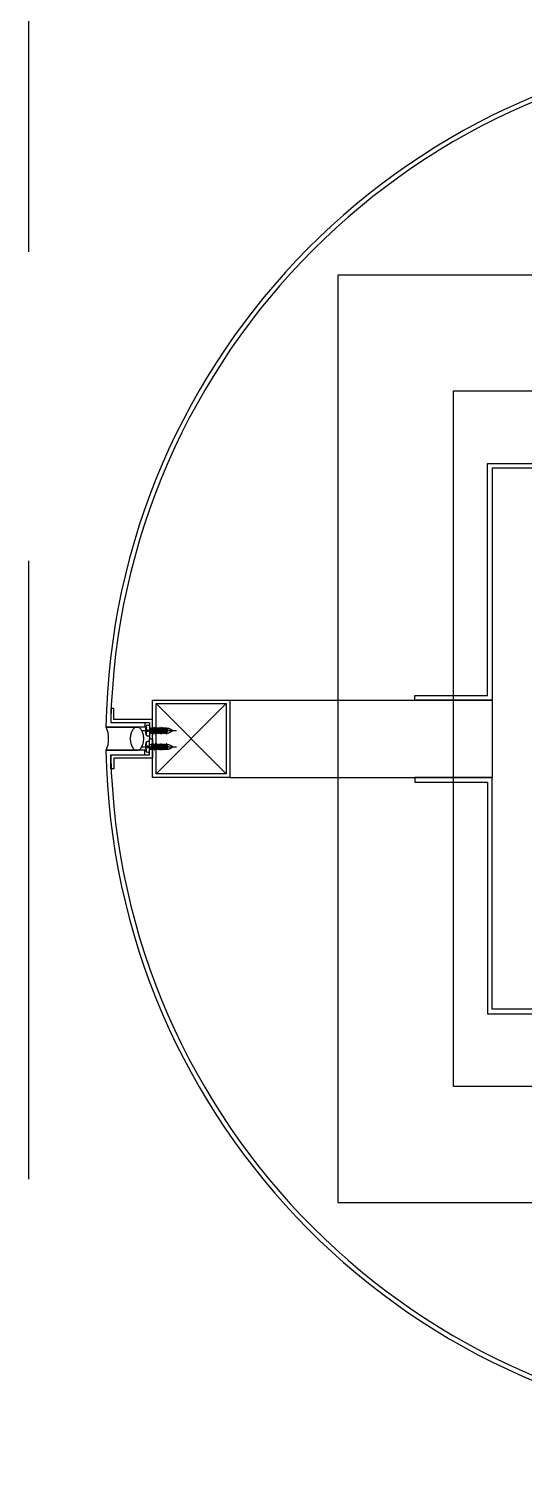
# Model space of a CAD drawing. Header units: millimetres. Extents: x -168200 to 672800, y -7409 to 118800.
# Drawn here: x 105000 to 105321, y 26284 to 27209 of the extents above; entities that cross this region are included whole.
import ezdxf

# ---------------------------------------------------------------- set-up
doc = ezdxf.new("R2010")
doc.units = ezdxf.units.MM
doc.header["$LTSCALE"] = 200
doc.linetypes.add('HIDDEN', pattern=[0.375, 0.25, -0.125])
for name, color, linetype in [('01하지철물', 8, 'Continuous'), ('1 BA', 9, 'Continuous'), ('CON', 2, 'Continuous')]:
    doc.layers.add(name, color=color, linetype=linetype)

msp = doc.modelspace()

# ---------------------------------------------------------------- linework, layer by layer
at = {"layer": '01하지철물'}
for points in [[(105250, 26775), (105250, 26778), (105297, 26778), (105297, 26928), (105400, 26928), (105400, 26925), (105300, 26925), (105300, 26775)], [(105250, 26725), (105250, 26722), (105297, 26722), (105297, 26572), (105400, 26572), (105400, 26575), (105300, 26575), (105300, 26725)]]:
    msp.add_lwpolyline(points, close=True, dxfattribs=at)
at = {"layer": '1 BA', "linetype": 'HIDDEN', "ltscale": 8}
msp.add_line((105000, 42465), (105000, 14440), dxfattribs=at)
at = {"layer": '1 BA'}
for p, q in [((105275, 26975), (105725, 26975)), ((105275, 26525), (105275, 26975)), ((105055.14, 26769.5), (105053.14, 26769.5)), ((105053.14, 26769.5), (105053.14, 26760.5)), ((105055.14, 26762.5), (105055.14, 26769.5)), ((105080.14, 26725), (105080.14, 26775)), ((105080.14, 26775), (105130.14, 26775)), ((105082.44, 26772.7), (105127.84, 26727.3)), ((105082.44, 26727.3), (105127.84, 26772.7)), ((105082.44, 26727.3), (105082.44, 26772.7)), ((105082.44, 26772.7), (105127.84, 26772.7)), ((105127.84, 26772.7), (105127.84, 26727.3)), ((105130.14, 26775), (105300, 26775)), ((105130.14, 26775), (105130.14, 26725)), ((105300, 26775), (105300, 26725)), ((105053.14, 26760.5), (105075.14, 26760.5)), ((105053.14, 26760.5), (105078.14, 26760.5)), ((105080.14, 26762.5), (105055.14, 26762.5)), ((105075.14, 26760.5), (105075.14, 26757.5)), ((105078.14, 26760.5), (105078.14, 26750)), ((105080.14, 26750), (105080.14, 26762.5)), ((105075.14, 26757.5), (105050.06, 26757.5)), ((105050.14, 26757.5), (105070.6, 26757.5)), ((105050.14, 26757.5), (105070.14, 26757.5)), ((105073.17, 26755.25), (105095.75, 26755.25)), ((105075.89, 26757.8), (105076.09, 26757.57)), ((105076.09, 26752.93), (105075.89, 26752.7)), ((105076.04, 26756.27), (105075.99, 26756.06)), ((105075.99, 26756.06), (105075.99, 26755.91)), ((105075.99, 26755.91), (105076.05, 26755.81)), ((105076.05, 26754.69), (105075.99, 26754.59)), ((105075.99, 26754.59), (105075.99, 26754.44)), ((105075.99, 26754.44), (105076.04, 26754.23)), ((105076.11, 26756.51), (105076.04, 26756.27)), ((105076.04, 26754.23), (105076.11, 26753.99)), ((105076.05, 26755.81), (105076.17, 26755.76)), ((105076.17, 26754.74), (105076.05, 26754.69)), ((105076.09, 26757.57), (105076.19, 26757.32)), ((105076.19, 26753.18), (105076.09, 26752.93)), ((105076.17, 26756.78), (105076.11, 26756.51)), ((105076.11, 26753.99), (105076.17, 26753.72)), ((105076.21, 26757.05), (105076.17, 26756.78)), ((105076.17, 26755.76), (105076.33, 26755.74)), ((105076.33, 26754.76), (105076.17, 26754.74)), ((105076.17, 26753.72), (105076.21, 26753.45)), ((105076.19, 26757.32), (105076.21, 26757.05)), ((105076.21, 26753.45), (105076.19, 26753.18)), ((105076.33, 26755.74), (105076.52, 26755.74)), ((105076.52, 26754.76), (105076.33, 26754.76)), ((105076.52, 26755.74), (105076.72, 26755.76)), ((105076.72, 26754.74), (105076.52, 26754.76)), ((105076.72, 26755.76), (105076.93, 26755.77)), ((105076.93, 26754.73), (105076.72, 26754.74)), ((105076.93, 26755.77), (105077.13, 26755.76)), ((105077.13, 26754.74), (105076.93, 26754.73)), ((105077.13, 26755.76), (105077.3, 26755.72)), ((105077.3, 26754.78), (105077.13, 26754.74)), ((105077.15, 26758.75), (105078.14, 26758.75)), ((105078.14, 26751.75), (105077.15, 26751.75)), ((105077.3, 26755.72), (105077.43, 26755.64)), ((105077.43, 26754.86), (105077.3, 26754.78)), ((105077.43, 26755.64), (105077.53, 26755.53)), ((105077.53, 26754.97), (105077.43, 26754.86)), ((105077.53, 26755.53), (105077.59, 26755.4)), ((105077.59, 26755.1), (105077.53, 26754.97)), ((105077.59, 26755.4), (105077.6, 26755.25)), ((105077.6, 26755.25), (105077.59, 26755.1)), ((105078.14, 26758.75), (105078.14, 26751.75)), ((105078.65, 26756.75), (105078.14, 26756.75)), ((105078.14, 26753.75), (105079.26, 26753.75)), ((105078.55, 26755.2), (105078.88, 26757.25)), ((105078.55, 26755.2), (105078.65, 26756.75)), ((105078.84, 26757.23), (105078.65, 26756.75)), ((105078.65, 26755.18), (105078.98, 26757.19)), ((105078.65, 26755.18), (105079.15, 26756.75)), ((105078.95, 26757.24), (105079.15, 26756.75)), ((105079.15, 26756.75), (105079.88, 26756.75)), ((105079.26, 26753.75), (105079.88, 26756.75)), ((105079.46, 26753.26), (105079.26, 26753.75)), ((105079.46, 26753.26), (105080.12, 26757.25)), ((105079.57, 26753.27), (105080.21, 26757.19)), ((105079.57, 26753.27), (105079.76, 26753.75)), ((105079.76, 26753.75), (105080.38, 26756.75)), ((105079.76, 26753.75), (105080.49, 26753.75)), ((105080.08, 26757.23), (105079.88, 26756.75)), ((105080.18, 26757.24), (105080.38, 26756.75)), ((105080.38, 26756.75), (105081.12, 26756.75)), ((105080.49, 26753.75), (105081.12, 26756.75)), ((105080.69, 26753.26), (105080.49, 26753.75)), ((105080.69, 26753.26), (105081.35, 26757.25)), ((105080.8, 26753.27), (105081.44, 26757.19)), ((105080.8, 26753.27), (105080.99, 26753.75)), ((105080.99, 26753.75), (105081.62, 26756.75)), ((105080.99, 26753.75), (105081.73, 26753.75)), ((105081.31, 26757.23), (105081.12, 26756.75)), ((105081.42, 26757.24), (105081.62, 26756.75)), ((105081.62, 26756.75), (105082.35, 26756.75)), ((105081.73, 26753.75), (105082.35, 26756.75)), ((105081.93, 26753.26), (105081.73, 26753.75)), ((105081.93, 26753.26), (105082.58, 26757.25)), ((105082.03, 26753.27), (105082.68, 26757.19)), ((105082.03, 26753.27), (105082.23, 26753.75)), ((105082.23, 26753.75), (105082.85, 26756.75)), ((105082.23, 26753.75), (105082.96, 26753.75)), ((105082.54, 26757.23), (105082.35, 26756.75)), ((105082.65, 26757.24), (105082.85, 26756.75)), ((105082.85, 26756.75), (105083.58, 26756.75)), ((105082.96, 26753.75), (105083.58, 26756.75)), ((105083.16, 26753.26), (105082.96, 26753.75)), ((105083.16, 26753.26), (105083.81, 26757.25)), ((105083.27, 26753.27), (105083.91, 26757.19)), ((105083.27, 26753.27), (105083.46, 26753.75)), ((105083.46, 26753.75), (105084.08, 26756.75)), ((105083.46, 26753.75), (105084.19, 26753.75)), ((105083.78, 26757.23), (105083.58, 26756.75)), ((105083.88, 26757.24), (105084.08, 26756.75)), ((105084.08, 26756.75), (105084.81, 26756.75)), ((105084.19, 26753.75), (105084.81, 26756.75)), ((105084.39, 26753.26), (105084.19, 26753.75)), ((105084.39, 26753.26), (105085.05, 26757.25)), ((105084.5, 26753.27), (105085.14, 26757.19)), ((105084.5, 26753.27), (105084.69, 26753.75)), ((105084.69, 26753.75), (105085.31, 26756.75)), ((105084.69, 26753.75), (105085.43, 26753.75)), ((105085.01, 26757.23), (105084.81, 26756.75)), ((105085.11, 26757.24), (105085.31, 26756.75)), ((105085.31, 26756.75), (105086.05, 26756.75)), ((105085.43, 26753.75), (105086.05, 26756.75)), ((105085.63, 26753.26), (105085.43, 26753.75)), ((105085.63, 26753.26), (105086.28, 26757.25)), ((105085.73, 26753.27), (105086.38, 26757.19)), ((105085.73, 26753.27), (105085.93, 26753.75)), ((105085.93, 26753.75), (105086.55, 26756.75)), ((105085.93, 26753.75), (105086.66, 26753.75)), ((105086.24, 26757.23), (105086.05, 26756.75)), ((105086.35, 26757.24), (105086.55, 26756.75)), ((105086.55, 26756.75), (105087.28, 26756.75)), ((105086.66, 26753.75), (105087.28, 26756.75)), ((105086.86, 26753.26), (105086.66, 26753.75)), ((105086.86, 26753.26), (105087.51, 26757.25)), ((105086.96, 26753.27), (105087.61, 26757.19)), ((105086.96, 26753.27), (105087.16, 26753.75)), ((105087.16, 26753.75), (105087.78, 26756.75)), ((105087.16, 26753.75), (105087.89, 26753.75)), ((105087.47, 26757.23), (105087.28, 26756.75)), ((105087.58, 26757.24), (105087.78, 26756.75)), ((105087.78, 26756.75), (105088.51, 26756.75)), ((105087.89, 26753.75), (105088.51, 26756.75)), ((105088.09, 26753.26), (105087.89, 26753.75)), ((105088.09, 26753.26), (105088.75, 26757.25)), ((105088.2, 26753.27), (105088.84, 26757.19)), ((105088.2, 26753.27), (105088.39, 26753.75)), ((105088.39, 26753.75), (105089.01, 26756.75)), ((105088.39, 26753.75), (105089.12, 26753.75)), ((105088.71, 26757.23), (105088.51, 26756.75)), ((105088.81, 26757.24), (105089.01, 26756.75)), ((105088.94, 26756.75), (105090.64, 26756.75)), ((105089.12, 26753.75), (105089.75, 26756.75)), ((105089.32, 26753.26), (105089.12, 26753.75)), ((105089.32, 26753.26), (105089.93, 26756.75)), ((105089.43, 26753.27), (105089.93, 26756.5)), ((105089.43, 26753.27), (105089.62, 26753.75)), ((105089.62, 26753.75), (105089.93, 26755.21)), ((105089.62, 26753.75), (105090.64, 26753.75)), ((105089.93, 26756.75), (105089.93, 26755.21)), ((105090.64, 26756.75), (105092.95, 26755.63)), ((105090.64, 26753.75), (105092.95, 26754.87)), ((105075.14, 26742.5), (105050.06, 26742.5)), ((105050.14, 26742.5), (105070.6, 26742.5)), ((105070.14, 26742.5), (105050.14, 26742.5)), ((105073.17, 26744.75), (105095.75, 26744.75)), ((105075.14, 26739.5), (105075.14, 26742.5)), ((105076.09, 26747.07), (105075.89, 26747.3)), ((105075.89, 26742.2), (105076.09, 26742.43)), ((105075.99, 26745.56), (105076.04, 26745.77)), ((105075.99, 26745.41), (105075.99, 26745.56)), ((105076.05, 26745.31), (105075.99, 26745.41)), ((105075.99, 26744.09), (105076.05, 26744.19)), ((105075.99, 26743.94), (105075.99, 26744.09)), ((105076.04, 26743.73), (105075.99, 26743.94)), ((105076.04, 26745.77), (105076.11, 26746.01)), ((105076.11, 26743.49), (105076.04, 26743.73)), ((105076.17, 26745.26), (105076.05, 26745.31)), ((105076.05, 26744.19), (105076.17, 26744.24)), ((105076.19, 26746.82), (105076.09, 26747.07)), ((105076.09, 26742.43), (105076.19, 26742.68)), ((105076.11, 26746.01), (105076.17, 26746.28)), ((105076.17, 26743.22), (105076.11, 26743.49)), ((105076.17, 26746.28), (105076.21, 26746.55)), ((105076.33, 26745.24), (105076.17, 26745.26)), ((105076.17, 26744.24), (105076.33, 26744.26)), ((105076.21, 26742.95), (105076.17, 26743.22)), ((105076.21, 26746.55), (105076.19, 26746.82)), ((105076.19, 26742.68), (105076.21, 26742.95)), ((105076.52, 26745.24), (105076.33, 26745.24)), ((105076.33, 26744.26), (105076.52, 26744.26)), ((105076.72, 26745.26), (105076.52, 26745.24)), ((105076.52, 26744.26), (105076.72, 26744.24)), ((105076.93, 26745.27), (105076.72, 26745.26)), ((105076.72, 26744.24), (105076.93, 26744.23)), ((105077.13, 26745.26), (105076.93, 26745.27)), ((105076.93, 26744.23), (105077.13, 26744.24)), ((105077.3, 26745.22), (105077.13, 26745.26)), ((105077.13, 26744.24), (105077.3, 26744.28)), ((105078.14, 26748.25), (105077.15, 26748.25)), ((105077.43, 26745.14), (105077.3, 26745.22)), ((105077.3, 26744.28), (105077.43, 26744.36)), ((105077.53, 26745.03), (105077.43, 26745.14)), ((105077.43, 26744.36), (105077.53, 26744.47)), ((105077.59, 26744.9), (105077.53, 26745.03)), ((105077.53, 26744.47), (105077.59, 26744.6)), ((105077.6, 26744.75), (105077.59, 26744.9)), ((105077.59, 26744.6), (105077.6, 26744.75)), ((105078.14, 26750), (105080.14, 26750)), ((105078.14, 26739.5), (105078.14, 26750)), ((105078.14, 26750), (105080.14, 26750)), ((105078.14, 26741.25), (105078.14, 26748.25)), ((105078.14, 26746.25), (105079.26, 26746.25)), ((105078.65, 26743.25), (105078.14, 26743.25)), ((105078.55, 26744.8), (105078.88, 26742.75)), ((105078.55, 26744.8), (105078.65, 26743.25)), ((105078.65, 26744.82), (105078.98, 26742.81)), ((105078.65, 26744.82), (105079.15, 26743.25)), ((105078.84, 26742.77), (105078.65, 26743.25)), ((105078.95, 26742.76), (105079.15, 26743.25)), ((105079.15, 26743.25), (105079.88, 26743.25)), ((105079.46, 26746.74), (105079.26, 26746.25)), ((105079.26, 26746.25), (105079.88, 26743.25)), ((105079.46, 26746.74), (105080.12, 26742.75)), ((105079.57, 26746.73), (105079.76, 26746.25)), ((105079.57, 26746.73), (105080.21, 26742.81)), ((105079.76, 26746.25), (105080.38, 26743.25)), ((105079.76, 26746.25), (105080.49, 26746.25)), ((105080.08, 26742.77), (105079.88, 26743.25)), ((105080.14, 26750), (105080.14, 26737.5)), ((105080.18, 26742.76), (105080.38, 26743.25)), ((105080.38, 26743.25), (105081.12, 26743.25)), ((105080.69, 26746.74), (105080.49, 26746.25)), ((105080.49, 26746.25), (105081.12, 26743.25)), ((105080.69, 26746.74), (105081.35, 26742.75)), ((105080.8, 26746.73), (105080.99, 26746.25)), ((105080.8, 26746.73), (105081.44, 26742.81)), ((105080.99, 26746.25), (105081.62, 26743.25)), ((105080.99, 26746.25), (105081.73, 26746.25)), ((105081.31, 26742.77), (105081.12, 26743.25)), ((105081.42, 26742.76), (105081.62, 26743.25)), ((105081.62, 26743.25), (105082.35, 26743.25)), ((105081.93, 26746.74), (105081.73, 26746.25)), ((105081.73, 26746.25), (105082.35, 26743.25)), ((105081.93, 26746.74), (105082.58, 26742.75)), ((105082.03, 26746.73), (105082.23, 26746.25)), ((105082.03, 26746.73), (105082.68, 26742.81)), ((105082.23, 26746.25), (105082.85, 26743.25)), ((105082.23, 26746.25), (105082.96, 26746.25)), ((105082.54, 26742.77), (105082.35, 26743.25)), ((105082.65, 26742.76), (105082.85, 26743.25)), ((105082.85, 26743.25), (105083.58, 26743.25)), ((105083.16, 26746.74), (105082.96, 26746.25)), ((105082.96, 26746.25), (105083.58, 26743.25)), ((105083.16, 26746.74), (105083.81, 26742.75)), ((105083.27, 26746.73), (105083.91, 26742.81)), ((105083.27, 26746.73), (105083.46, 26746.25)), ((105083.46, 26746.25), (105084.08, 26743.25)), ((105083.46, 26746.25), (105084.19, 26746.25)), ((105083.78, 26742.77), (105083.58, 26743.25)), ((105083.88, 26742.76), (105084.08, 26743.25)), ((105084.08, 26743.25), (105084.81, 26743.25)), ((105084.39, 26746.74), (105084.19, 26746.25)), ((105084.19, 26746.25), (105084.81, 26743.25)), ((105084.39, 26746.74), (105085.05, 26742.75)), ((105084.5, 26746.73), (105084.69, 26746.25)), ((105084.5, 26746.73), (105085.14, 26742.81)), ((105084.69, 26746.25), (105085.31, 26743.25)), ((105084.69, 26746.25), (105085.43, 26746.25)), ((105085.01, 26742.77), (105084.81, 26743.25)), ((105085.11, 26742.76), (105085.31, 26743.25)), ((105085.31, 26743.25), (105086.05, 26743.25)), ((105085.63, 26746.74), (105085.43, 26746.25)), ((105085.43, 26746.25), (105086.05, 26743.25)), ((105085.63, 26746.74), (105086.28, 26742.75)), ((105085.73, 26746.73), (105086.38, 26742.81)), ((105085.73, 26746.73), (105085.93, 26746.25)), ((105085.93, 26746.25), (105086.55, 26743.25)), ((105085.93, 26746.25), (105086.66, 26746.25)), ((105086.24, 26742.77), (105086.05, 26743.25)), ((105086.35, 26742.76), (105086.55, 26743.25)), ((105086.55, 26743.25), (105087.28, 26743.25)), ((105086.86, 26746.74), (105086.66, 26746.25)), ((105086.66, 26746.25), (105087.28, 26743.25)), ((105086.86, 26746.74), (105087.51, 26742.75)), ((105086.96, 26746.73), (105087.16, 26746.25)), ((105086.96, 26746.73), (105087.61, 26742.81)), ((105087.16, 26746.25), (105087.78, 26743.25)), ((105087.16, 26746.25), (105087.89, 26746.25)), ((105087.47, 26742.77), (105087.28, 26743.25)), ((105087.58, 26742.76), (105087.78, 26743.25)), ((105087.78, 26743.25), (105088.51, 26743.25)), ((105088.09, 26746.74), (105087.89, 26746.25)), ((105087.89, 26746.25), (105088.51, 26743.25)), ((105088.09, 26746.74), (105088.75, 26742.75)), ((105088.2, 26746.73), (105088.84, 26742.81)), ((105088.2, 26746.73), (105088.39, 26746.25)), ((105088.39, 26746.25), (105089.12, 26746.25)), ((105088.39, 26746.25), (105089.01, 26743.25)), ((105088.71, 26742.77), (105088.51, 26743.25)), ((105088.81, 26742.76), (105089.01, 26743.25)), ((105088.94, 26743.25), (105090.64, 26743.25)), ((105089.32, 26746.74), (105089.12, 26746.25)), ((105089.12, 26746.25), (105089.75, 26743.25)), ((105089.32, 26746.74), (105089.93, 26743.25)), ((105089.43, 26746.73), (105089.93, 26743.5)), ((105089.43, 26746.73), (105089.62, 26746.25)), ((105089.62, 26746.25), (105089.93, 26744.79)), ((105089.62, 26746.25), (105090.64, 26746.25)), ((105089.93, 26743.25), (105089.93, 26744.79)), ((105090.64, 26746.25), (105092.95, 26745.13)), ((105090.64, 26743.25), (105092.95, 26744.37)), ((105053.14, 26730.5), (105053.14, 26739.5)), ((105053.14, 26739.5), (105078.14, 26739.5)), ((105053.14, 26739.5), (105075.14, 26739.5)), ((105080.14, 26737.5), (105055.14, 26737.5)), ((105055.14, 26737.5), (105055.14, 26730.5)), ((105077.15, 26741.25), (105078.14, 26741.25)), ((105055.14, 26730.5), (105053.14, 26730.5)), ((105130.14, 26725), (105080.14, 26725)), ((105127.84, 26727.3), (105082.44, 26727.3)), ((105130.14, 26725), (105300, 26725)), ((105725, 26525), (105275, 26525))]:
    msp.add_line(p, q, dxfattribs=at)
for centre, radius, start, end in [((105500, 26750), 450, 91.33703, 179.04503), ((105500, 26750), 447, 91.346, 178.654), ((105500, 26750), 447, 177.49972, 178.654), ((105034, 26750), 17.8, 335.07803, 24.92197), ((105078.57, 26750), 12.8, 166.40617, 180), ((105074.41, 26751.01), 8.52, 149.72427, 166.40617), ((105071.78, 26752.54), 5.48, 125.3569, 149.72427), ((105070.14, 26754.85), 2.65, 90, 125.3569), ((105070.14, 26754.85), 2.65, 54.6431, 90), ((105068.5, 26752.54), 5.48, 30.27573, 54.6431), ((105065.88, 26751.01), 8.52, 13.59383, 30.27573), ((105061.72, 26750), 12.8, 0, 13.59383), ((105084.9, 26755.25), 9.36, 164.20502, 195.79498), ((105077.15, 26757.45), 1.3, 90.02335, 164.41138), ((105077.15, 26753.05), 1.3, 195.58862, 269.97665), ((105078.6, 26755.22), 0.0602, 200.68507, 319.27288), ((105078.9, 26757.16), 0.0925, 60.07535, 130.13388), ((105079.51, 26753.34), 0.0925, 240.07535, 310.13388), ((105080.14, 26757.16), 0.0925, 60.07535, 130.13388), ((105080.74, 26753.34), 0.0925, 240.07535, 310.13388), ((105081.37, 26757.16), 0.0925, 60.07535, 130.13388), ((105081.97, 26753.34), 0.0925, 240.07535, 310.13388), ((105082.6, 26757.16), 0.0925, 60.07535, 130.13388), ((105083.21, 26753.34), 0.0925, 240.07535, 310.13388), ((105083.84, 26757.16), 0.0925, 60.07535, 130.13388), ((105084.44, 26753.34), 0.0925, 240.07535, 310.13388), ((105085.07, 26757.16), 0.0925, 60.07535, 130.13388), ((105085.67, 26753.34), 0.0925, 240.07535, 310.13388), ((105086.3, 26757.16), 0.0925, 60.07535, 130.13388), ((105086.9, 26753.34), 0.0925, 240.07535, 310.13388), ((105087.53, 26757.16), 0.0925, 60.07535, 130.13388), ((105088.14, 26753.34), 0.0925, 240.07535, 310.13388), ((105088.77, 26757.16), 0.0925, 60.07535, 130.13388), ((105089.37, 26753.34), 0.0925, 240.07535, 310.13388), ((105092.68, 26755.25), 0.46, 305.16271, 54.83729), ((105500, 26750), 450, 180.95497, 268.66297), ((105078.57, 26750), 12.8, 180, 193.59383), ((105074.41, 26748.99), 8.52, 193.59383, 210.27573), ((105071.78, 26747.46), 5.48, 210.27573, 234.6431), ((105070.14, 26745.15), 2.65, 234.6431, 270), ((105070.14, 26745.15), 2.65, 270, 305.3569), ((105068.5, 26747.46), 5.48, 305.3569, 329.72427), ((105065.88, 26748.99), 8.52, 329.72427, 346.40617), ((105061.72, 26750), 12.8, 346.40617, 0), ((105084.9, 26744.75), 9.36, 164.20502, 195.79498), ((105077.15, 26746.95), 1.3, 90.02335, 164.41138), ((105077.15, 26742.55), 1.3, 195.58862, 269.97665), ((105078.6, 26744.78), 0.0602, 40.72712, 159.31493), ((105078.9, 26742.84), 0.0925, 229.86612, 299.92465), ((105079.51, 26746.66), 0.0925, 49.86612, 119.92465), ((105080.14, 26742.84), 0.0925, 229.86612, 299.92465), ((105080.74, 26746.66), 0.0925, 49.86612, 119.92465), ((105081.37, 26742.84), 0.0925, 229.86612, 299.92465), ((105081.97, 26746.66), 0.0925, 49.86612, 119.92465), ((105082.6, 26742.84), 0.0925, 229.86612, 299.92465), ((105083.21, 26746.66), 0.0925, 49.86612, 119.92465), ((105083.84, 26742.84), 0.0925, 229.86612, 299.92465), ((105084.44, 26746.66), 0.0925, 49.86612, 119.92465), ((105085.07, 26742.84), 0.0925, 229.86612, 299.92465), ((105085.67, 26746.66), 0.0925, 49.86612, 119.92465), ((105086.3, 26742.84), 0.0925, 229.86612, 299.92465), ((105086.9, 26746.66), 0.0925, 49.86612, 119.92465), ((105087.53, 26742.84), 0.0925, 229.86612, 299.92465), ((105088.14, 26746.66), 0.0925, 49.86612, 119.92465), ((105088.77, 26742.84), 0.0925, 229.86612, 299.92465), ((105089.37, 26746.66), 0.0925, 49.86612, 119.92465), ((105092.68, 26744.75), 0.46, 305.16271, 54.83729), ((105500, 26750), 447, 181.346, 182.50028), ((105500, 26750), 447, 181.346, 268.654)]:
    msp.add_arc(centre, radius, start, end, dxfattribs=at)
at = {"layer": 'CON', "color": 8}
msp.add_lwpolyline([(105800, 26450), (105800, 27050), (105200, 27050), (105200, 26450)], close=True, dxfattribs=at)

doc.saveas('drawing.dxf')
